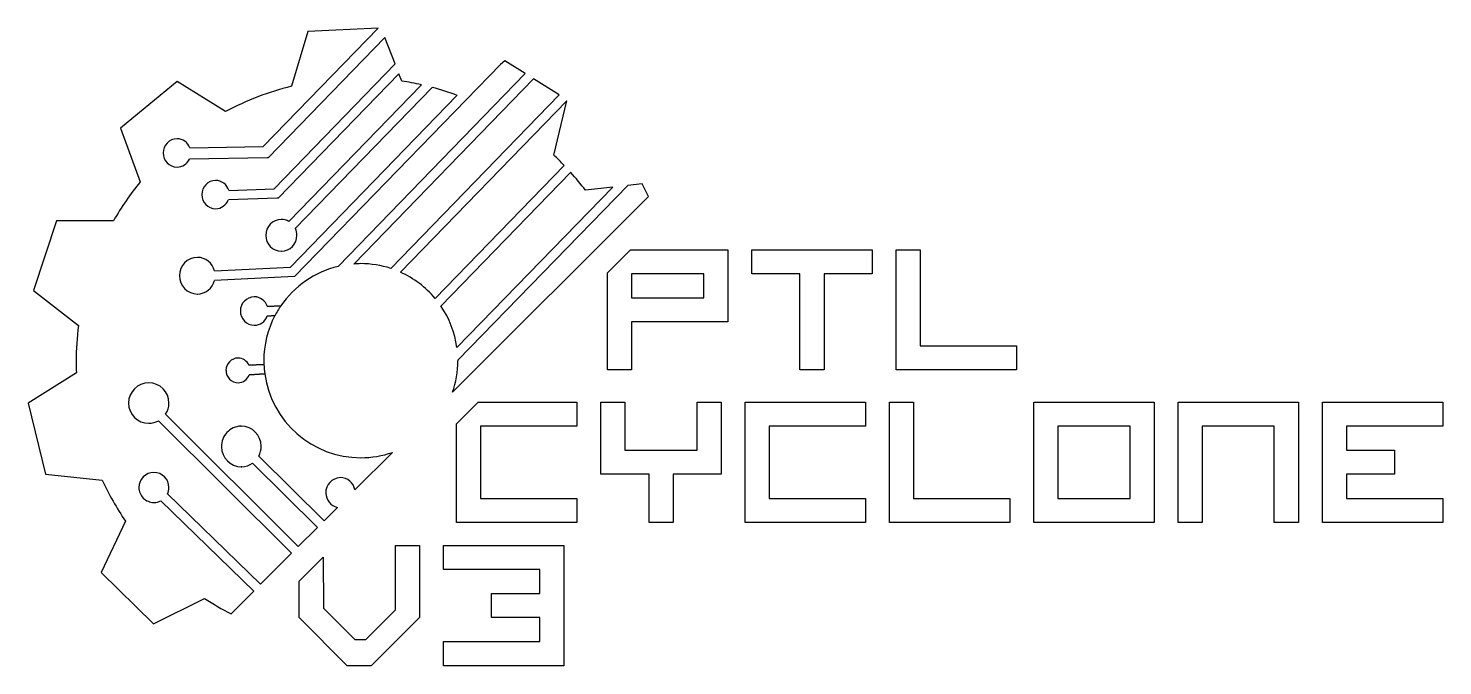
# Model space of a CAD drawing. Extents: x 9 to 243, y 4 to 109.
import ezdxf

# ---------------------------------------------------------------- set-up
doc = ezdxf.new("R2010")
doc.units = 0
doc.layers.get('0').update_dxf_attribs({"lineweight": 25, "true_color": 0xffffff})

msp = doc.modelspace()

# ---------------------------------------------------------------- linework, layer by layer
for p, q in [((47.91, 89.53), (66.86, 109.05)), ((67.96, 107.51), (48.7, 87.66)), ((55.28, 108.52), (52.56, 99.49)), ((66.86, 109.05), (55.28, 108.52)), ((69.66, 103.16), (67.96, 107.51)), ((49.68, 82.56), (69.66, 103.16)), ((87.05, 103.1), (53.08, 68.08)), ((87.78, 103.68), (87.05, 103.1)), ((91.12, 101.58), (87.78, 103.68)), ((70.29, 101.55), (50.35, 81.01)), ((60.24, 69.74), (91.12, 101.58)), ((92.49, 100.73), (62.82, 70.15)), ((70.76, 100.34), (70.29, 101.55)), ((96.74, 98.06), (92.49, 100.73)), ((33.7, 100.26), (24.37, 92.57)), ((41.67, 95.3), (33.7, 100.26)), ((52.12, 77.18), (73.99, 99.72)), ((75.77, 99.3), (53.19, 76.02)), ((68.95, 69.42), (96.74, 98.06)), ((52.39, 69.63), (79.9, 97.99)), ((97.98, 97.1), (70.53, 68.8)), ((95.85, 88.12), (97.98, 97.1)), ((24.37, 92.57), (27.61, 83.72)), ((35.78, 89.34), (47.91, 89.53)), ((48.56, 87.66), (35.71, 87.46)), ((48.7, 87.66), (48.56, 87.66)), ((76.26, 64.48), (97.54, 86.43)), ((98.62, 85.28), (77.22, 63.22)), ((42.21, 82.31), (49.68, 82.56)), ((79.84, 56.37), (105.57, 82.83)), ((108.03, 83.11), (80, 54.29)), ((105.57, 82.83), (101.06, 82.32)), ((110.43, 83.39), (108.03, 83.11)), ((111.45, 81.3), (110.43, 83.39)), ((50.21, 81), (42.14, 80.73)), ((50.35, 81.01), (50.21, 81)), ((79.13, 48.98), (111.45, 81.3)), ((13.79, 77.25), (9.96, 65.79)), ((23.19, 77.29), (13.79, 77.25)), ((51.51, 76.03), (51.51, 76.03)), ((104.71, 68.7), (108.52, 72.51)), ((108.52, 72.51), (124.55, 72.51)), ((124.55, 72.51), (124.55, 60.61)), ((128.52, 68.54), (128.52, 72.51)), ((128.52, 72.51), (148.37, 72.51)), ((148.37, 72.51), (148.37, 68.54)), ((152.34, 52.67), (152.34, 72.51)), ((152.34, 72.51), (156.3, 72.51)), ((156.3, 72.51), (156.3, 56.64)), ((39.86, 69.01), (52.39, 69.63)), ((53.08, 68.08), (39.86, 67.43)), ((68.95, 69.42), (68.95, 69.42)), ((104.71, 52.67), (104.71, 68.7)), ((120.59, 68.54), (108.68, 68.54)), ((108.68, 68.54), (108.68, 64.57)), ((120.59, 64.57), (120.59, 68.54)), ((136.46, 68.54), (128.52, 68.54)), ((136.46, 52.67), (136.46, 68.54)), ((148.37, 68.54), (140.43, 68.54)), ((140.43, 68.54), (140.43, 52.67)), ((9.96, 65.79), (17.41, 60)), ((48.57, 63.15), (50.8, 63.25)), ((50.8, 63.26), (48.58, 63.16)), ((76.26, 64.48), (76.26, 64.48)), ((108.68, 64.57), (120.59, 64.57)), ((48.55, 61.57), (49.82, 61.63)), ((49.82, 61.63), (48.55, 61.57)), ((124.55, 60.61), (108.68, 60.61)), ((108.68, 60.61), (108.68, 52.67)), ((156.3, 56.64), (172.18, 56.64)), ((172.18, 56.64), (172.18, 52.67)), ((80, 54.29), (80.01, 54.19)), ((17.07, 52.21), (9.13, 47.2)), ((48.01, 53.58), (45.54, 53.45)), ((45.54, 53.45), (48.01, 53.58)), ((45.59, 51.88), (48.15, 52.01)), ((48.15, 52.01), (45.59, 51.88)), ((108.68, 52.67), (104.71, 52.67)), ((140.43, 52.67), (136.46, 52.67)), ((172.18, 52.67), (152.34, 52.67)), ((9.13, 47.2), (11.97, 35.45)), ((32.33, 47.2), (32.33, 47.2)), ((79.13, 48.98), (79.13, 48.98)), ((79.8, 43.79), (83.36, 47.36)), ((83.36, 47.36), (99.64, 47.36)), ((99.64, 47.36), (99.64, 43.39)), ((103.61, 35.45), (103.61, 47.36)), ((103.61, 47.36), (107.58, 47.36)), ((107.58, 47.36), (107.58, 39.42)), ((119.48, 39.42), (119.48, 47.36)), ((119.48, 47.36), (123.45, 47.36)), ((123.45, 47.36), (123.45, 35.45)), ((127.42, 27.51), (127.42, 47.36)), ((127.42, 47.36), (147.27, 47.36)), ((147.27, 47.36), (147.27, 43.39)), ((151.23, 27.51), (151.23, 47.36)), ((151.23, 47.36), (155.2, 47.36)), ((155.2, 47.36), (155.2, 31.48)), ((175.05, 27.51), (175.05, 47.36)), ((175.05, 47.36), (194.89, 47.36)), ((194.89, 47.36), (194.89, 27.51)), ((198.86, 27.51), (198.86, 47.36)), ((198.86, 47.36), (218.7, 47.36)), ((218.7, 47.36), (218.7, 27.51)), ((222.67, 27.51), (222.67, 47.36)), ((222.67, 47.36), (242.52, 47.36)), ((242.52, 47.36), (242.52, 43.39)), ((31.77, 45.37), (53.67, 23.52)), ((52.56, 22.41), (30.63, 44.29)), ((44.28, 43.39), (44.21, 43.39)), ((44.21, 43.39), (44.28, 43.39)), ((79.8, 27.51), (79.8, 43.79)), ((99.64, 43.39), (83.77, 43.39)), ((83.77, 43.39), (83.77, 31.48)), ((147.27, 43.39), (131.39, 43.39)), ((131.39, 43.39), (131.39, 31.48)), ((190.92, 43.39), (179.02, 43.39)), ((179.02, 43.39), (179.02, 31.48)), ((190.92, 31.48), (190.92, 43.39)), ((214.73, 43.39), (202.83, 43.39)), ((202.83, 43.39), (202.83, 27.51)), ((214.73, 27.51), (214.73, 43.39)), ((242.52, 43.39), (226.64, 43.39)), ((226.64, 43.39), (226.64, 39.42)), ((57.94, 27.79), (47.16, 38.46)), ((63.02, 32.87), (69.21, 39.06)), ((107.58, 39.42), (119.48, 39.42)), ((226.64, 39.42), (234.58, 39.42)), ((234.58, 39.42), (234.58, 35.45)), ((11.97, 35.45), (21.34, 34.49)), ((44.28, 36.68), (44.35, 36.68)), ((44.35, 36.68), (44.28, 36.68)), ((46.12, 37.29), (56.83, 26.68)), ((111.55, 35.45), (103.61, 35.45)), ((111.55, 27.51), (111.55, 35.45)), ((123.45, 35.45), (115.52, 35.45)), ((115.52, 35.45), (115.52, 27.51)), ((234.58, 35.45), (226.64, 35.45)), ((226.64, 35.45), (226.64, 31.48)), ((60.59, 34.9), (60.59, 34.9)), ((46.33, 16.18), (30.99, 31.07)), ((47.44, 17.29), (32.08, 32.2)), ((83.77, 31.48), (99.64, 31.48)), ((99.64, 31.48), (99.64, 27.51)), ((131.39, 31.48), (147.27, 31.48)), ((147.27, 31.48), (147.27, 27.51)), ((155.2, 31.48), (171.08, 31.48)), ((171.08, 31.48), (171.08, 27.51)), ((179.02, 31.48), (190.92, 31.48)), ((226.64, 31.48), (242.52, 31.48)), ((242.52, 31.48), (242.52, 27.51)), ((57.94, 27.79), (60.13, 29.98)), ((25.19, 27.7), (21.13, 19.24)), ((53.67, 23.52), (56.83, 26.68)), ((99.64, 27.51), (79.8, 27.51)), ((115.52, 27.51), (111.55, 27.51)), ((147.27, 27.51), (127.42, 27.51)), ((171.08, 27.51), (151.23, 27.51)), ((194.89, 27.51), (175.05, 27.51)), ((202.83, 27.51), (198.86, 27.51)), ((218.7, 27.51), (214.73, 27.51)), ((242.52, 27.51), (222.67, 27.51)), ((53.82, 23.67), (53.82, 23.7)), ((69.73, 13.1), (69.7, 23.7)), ((69.7, 23.7), (73.66, 23.7)), ((73.66, 23.7), (73.66, 11.8)), ((77.63, 19.73), (77.63, 23.7)), ((77.63, 23.7), (97.48, 23.7)), ((97.48, 23.7), (97.48, 3.86)), ((47.44, 17.29), (52.56, 22.41)), ((53.82, 17.81), (57.79, 21.79)), ((57.79, 21.79), (57.82, 13.35)), ((21.13, 19.24), (29.77, 10.79)), ((93.51, 19.73), (77.63, 19.73)), ((93.51, 15.76), (93.51, 19.73)), ((53.82, 11.8), (53.82, 17.81)), ((29.77, 10.79), (38.22, 14.95)), ((42.58, 12.44), (46.33, 16.18)), ((85.57, 11.8), (85.57, 15.76)), ((85.57, 15.76), (93.51, 15.76)), ((61.76, 3.86), (53.82, 11.8)), ((57.82, 13.35), (63.03, 8.17)), ((64.8, 8.17), (69.73, 13.1)), ((73.66, 11.8), (65.73, 3.86)), ((93.51, 11.8), (85.57, 11.8)), ((93.51, 7.83), (93.51, 11.8)), ((63.03, 8.17), (64.8, 8.17)), ((77.63, 3.86), (77.63, 7.83)), ((77.63, 7.83), (93.51, 7.83)), ((65.73, 3.86), (61.76, 3.86)), ((97.48, 3.86), (77.63, 3.86))]:
    msp.add_line(p, q)
for centre, radius, start, end in [((63.66, 54.37), 46.46, 103.8245, 118.2527), ((64.21, 57.46), 43.38, 76.9773, 81.3155), ((63.87, 54.67), 46.19, 69.6861, 75.0637), ((33.7, 88.51), 2.3, 90.7497, 180.6722), ((33.66, 88.56), 2.26, 20.3589, 89.7382), ((33.71, 88.46), 2.31, 179.3504, 269.2082), ((33.66, 88.41), 2.26, 270.3997, 335.0074), ((62.38, 52.84), 48.63, 43.6836, 46.5045), ((64.84, 54.87), 45.45, 37.1542, 41.9992), ((63.87, 54.07), 46.84, 140.7304, 150.2897), ((40.08, 81.63), 2.31, 90.8836, 180.7169), ((40.02, 81.66), 2.28, 16.6024, 89.5839), ((40.07, 81.58), 2.3, 179.3462, 269.1508), ((40.02, 81.54), 2.26, 270.4092, 339.1522), ((50.91, 74.92), 2.6, 90.7686, 180.6313), ((50.87, 75.04), 2.48, 59.682, 89.7458), ((50.92, 74.86), 2.6, 179.3016, 269.2121), ((50.84, 74.86), 2.6, 270.8104, 0.6759), ((50.78, 74.87), 2.67, 0.4014, 25.4406), ((37.07, 68.26), 2.99, 90.8589, 180.6043), ((37.02, 68.33), 2.92, 13.583, 89.9553), ((64.22, 54.29), 15.92, 90.7907, 95.0192), ((63.99, 54.25), 15.96, 71.9008, 89.971), ((37.07, 68.19), 2.99, 179.3334, 269.0982), ((63.99, 54.17), 16.02, 103.5628, 145.4669), ((63.98, 54.16), 16.04, 40.0532, 65.8772), ((36.98, 68.17), 2.97, 270.7711, 345.6989), ((46.44, 62.41), 2.32, 90.7825, 180.6669), ((46.44, 62.41), 2.32, 90.7825, 180.6669), ((46.39, 62.43), 2.3, 18.362, 89.4409), ((46.39, 62.43), 2.31, 18.4078, 89.3951), ((64.08, 54.16), 16.09, 145.5929, 152.3564), ((64.08, 54.26), 15.9, 7.6356, 34.3166), ((46.44, 62.36), 2.32, 179.4842, 269.3571), ((46.44, 62.36), 2.32, 179.4842, 269.3571), ((46.4, 62.32), 2.28, 270.2349, 340.9127), ((46.4, 62.32), 2.28, 270.2349, 340.9127), ((63.92, 54.2), 15.94, 152.2226, 180.0246), ((63.86, 54.01), 46.84, 172.6556, 179.8933), ((62.68, 54.34), 45.66, 180.2997, 182.6772), ((43.78, 52.61), 2.03, 90.8391, 180.7564), ((43.78, 52.61), 2.03, 90.8391, 180.7564), ((43.74, 52.68), 1.96, 23.2282, 89.6385), ((43.74, 52.68), 1.96, 23.2282, 89.6385), ((63.73, 54.68), 15.75, 181.7659, 184.0033), ((64.12, 54.18), 15.89, 340.8822, 0.029), ((43.78, 52.57), 2.02, 179.3844, 269.2198), ((43.78, 52.57), 2.02, 179.3844, 269.2198), ((43.73, 52.5), 1.95, 270.4321, 341.6931), ((43.73, 52.5), 1.95, 270.448, 341.6773), ((63.93, 54.16), 15.92, 182.084, 187.7504), ((64, 54.18), 16, 187.8024, 269.9767), ((29.01, 47.2), 3.34, 90.0756, 179.9517), ((29, 47.2), 3.34, 0.0628, 89.9372), ((29.01, 47.21), 3.34, 180.1262, 269.9011), ((29.06, 47.21), 3.28, 325.8759, 359.8663), ((29.01, 47.19), 3.32, 269.8996, 299.2216), ((44.41, 40.05), 3.4, 137.2291, 181.1907), ((44.29, 40.15), 3.24, 91.4863, 137.1982), ((44.22, 40.07), 3.33, 0.6995, 88.898), ((44.34, 40.01), 3.33, 180.5824, 268.9324), ((44.21, 40.02), 3.34, 332.146, 1.4531), ((64, 54.06), 15.88, 269.9839, 289.1472), ((29.86, 33.27), 2.48, 90.0498, 179.9319), ((29.85, 33.27), 2.48, 0.0721, 89.9096), ((44.24, 39.9), 3.22, 272.0229, 305.7856), ((63.78, 54.1), 46.76, 204.8019, 214.38), ((29.86, 33.28), 2.48, 180.0265, 270.0285), ((29.88, 33.28), 2.46, 333.7939, 359.8661), ((60.68, 32.43), 2.47, 92.1947, 181.7933), ((60.58, 32.41), 2.49, 10.6572, 89.7758), ((29.86, 33.29), 2.49, 270.0321, 297.0142), ((60.7, 32.4), 2.49, 181.0529, 256.7326), ((63.88, 54.35), 47.02, 236.934, 243.072)]:
    msp.add_arc(centre, radius, start, end)

doc.saveas('drawing.dxf')
